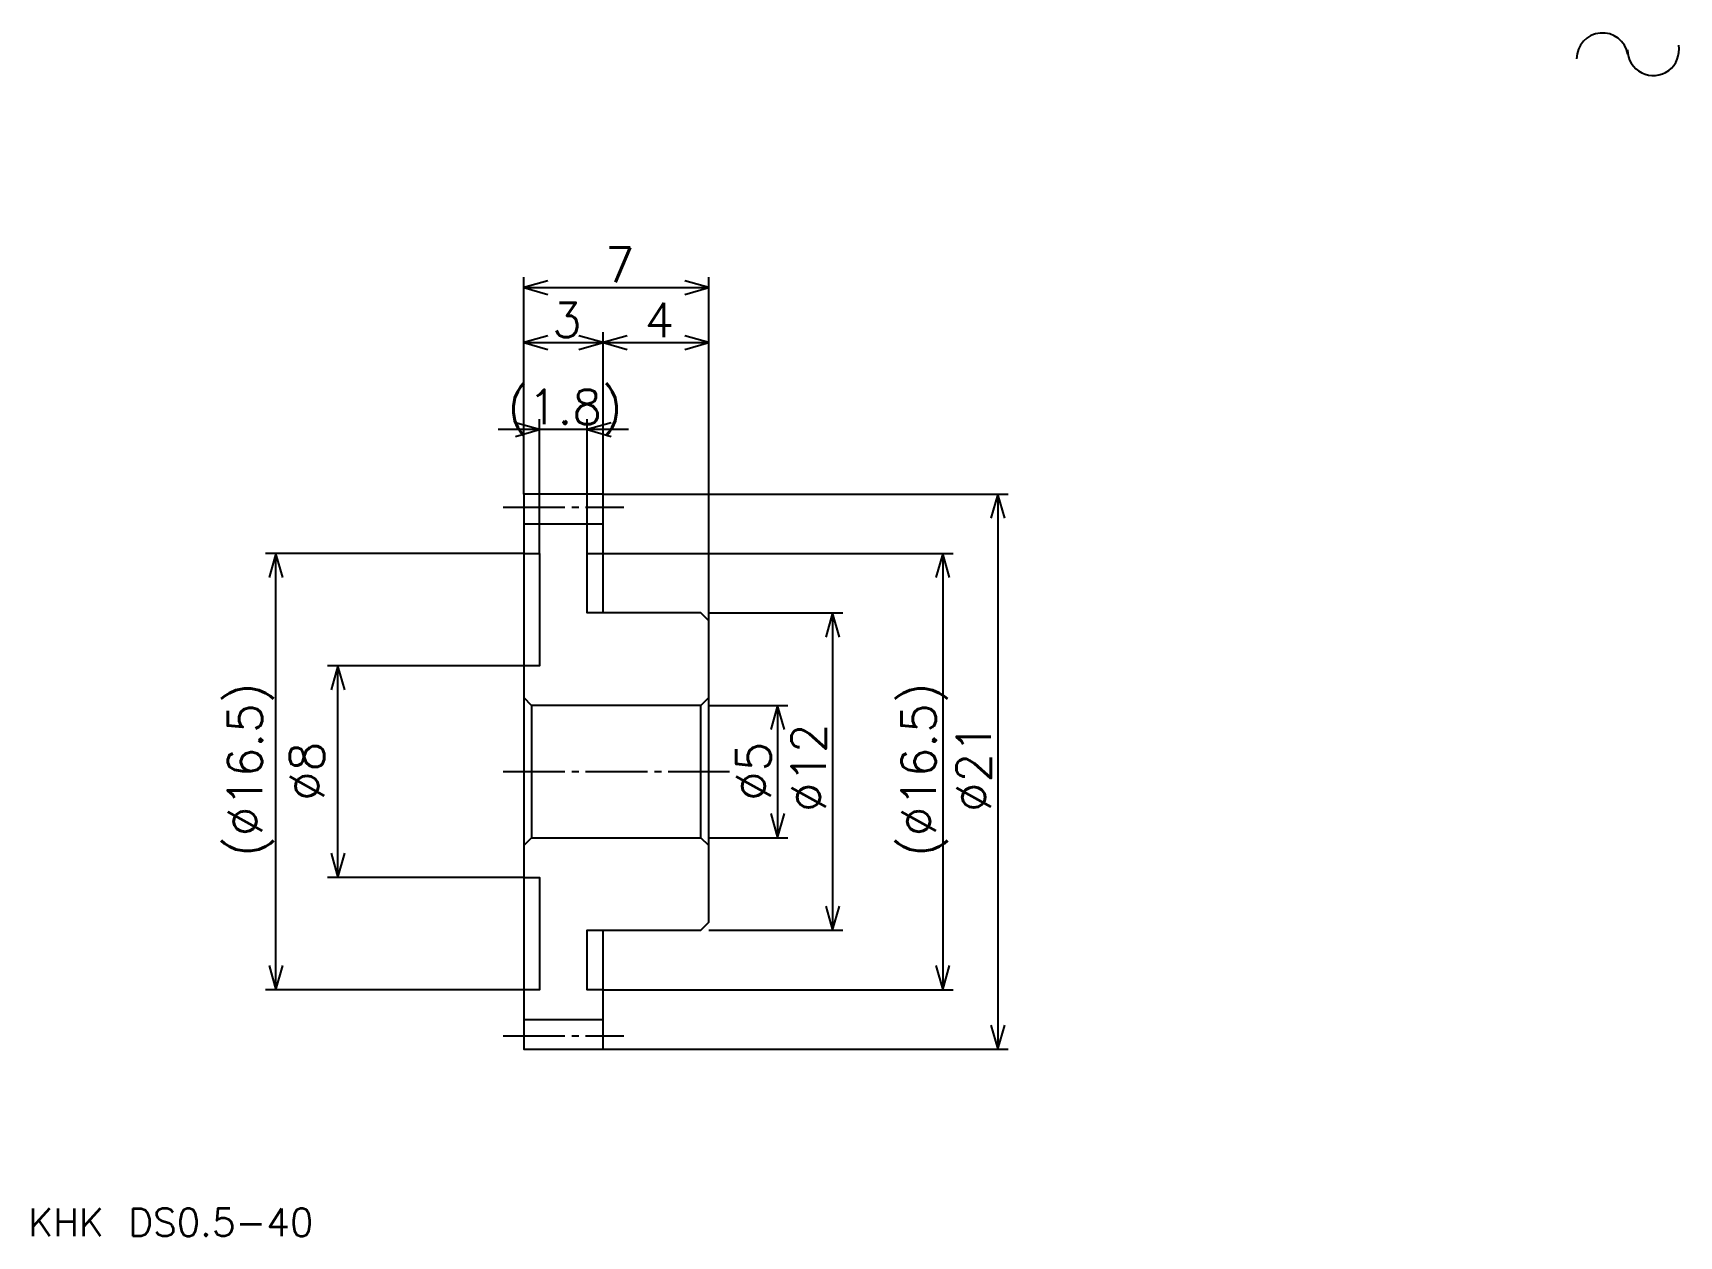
# Model space of a CAD drawing. Extents: x 2.8 to 65, y 2.9 to 48.4.
import ezdxf

# ---------------------------------------------------------------- set-up
doc = ezdxf.new("R2010")
doc.units = 0
doc.linetypes.add('DASHDOT', pattern=[3.123288, 2.342466, -0.260274, 0.260274, -0.260274])
doc.layers.get('0').update_dxf_attribs({"linetype": 'CONTINUOUS'})
doc.layers.add('DASHDOT', color=6, linetype='DASHDOT')
doc.styles.add('KANJI', font='TXT', dxfattribs={"bigfont": 'BIGFONT'})

msp = doc.modelspace()

# ---------------------------------------------------------------- linework, layer by layer
at = {"color": 5}
for p, q in [((21.342466, 30.931507), (21.342466, 39.130138)), ((21.342466, 38.739727), (28.342466, 38.739727)), ((28.342466, 30.931507), (28.342466, 39.130138)), ((24.342466, 30.931507), (24.342466, 37.047947)), ((21.342466, 36.657536), (24.342466, 36.657536)), ((24.342466, 36.657536), (28.342466, 36.657536)), ((21.942467, 28.681507), (21.942467, 33.756851)), ((23.742466, 28.681507), (23.742466, 33.756851)), ((25.30411, 33.36644), (20.380823, 33.36644)), ((23.742466, 28.681507), (23.742466, 30.931507)), ((24.342466, 30.931507), (28.342466, 30.931507)), ((28.342466, 30.931507), (39.664383, 30.931507)), ((28.342466, 26.131508), (28.342466, 30.931507)), ((39.273972, 30.931507), (39.273972, 9.931507)), ((21.342466, 28.681507), (11.582192, 28.681507)), ((11.972604, 12.181507), (11.972604, 28.681507)), ((24.342466, 28.681507), (28.342466, 28.681507)), ((28.342466, 28.681507), (37.582191, 28.681507)), ((37.19178, 28.681507), (37.19178, 12.181507)), ((28.342466, 26.431507), (33.417809, 26.431507)), ((33.027397, 26.431507), (33.027397, 14.431507)), ((21.342466, 24.431507), (13.924658, 24.431507)), ((14.315069, 16.431507), (14.315069, 24.431507)), ((28.342466, 22.931507), (31.335617, 22.931507)), ((30.945206, 22.931507), (30.945206, 17.931507)), ((28.342466, 17.931507), (31.335617, 17.931507)), ((21.342466, 16.431507), (13.924658, 16.431507)), ((28.342466, 14.431507), (33.417809, 14.431507)), ((21.342466, 12.181507), (11.582192, 12.181507)), ((24.342466, 12.181507), (28.342466, 12.181507)), ((28.342466, 12.181507), (37.582191, 12.181507)), ((24.342466, 9.931507), (28.342466, 9.931507)), ((28.342466, 9.931507), (39.664383, 9.931507))]:
    msp.add_line(p, q, dxfattribs=at)
at = {"color": 4}
for p, q in [((21.342466, 29.806507), (24.342466, 29.806507)), ((21.342466, 11.056507), (24.342466, 11.056507))]:
    msp.add_line(p, q, dxfattribs=at)
at = {"color": 5}
for points in [[(22.253426, 39), (21.342466, 38.739727), (22.253426, 38.479454)], [(27.431507, 38.479454), (28.342466, 38.739727), (27.431507, 39)], [(22.253426, 36.917809), (21.342466, 36.657536), (22.253426, 36.397263)], [(23.431507, 36.397263), (24.342466, 36.657536), (23.431507, 36.917809)], [(25.253426, 36.917809), (24.342466, 36.657536), (25.253426, 36.397263)], [(27.431507, 36.397263), (28.342466, 36.657536), (27.431507, 36.917809)], [(21.031507, 33.106163), (21.942467, 33.36644), (21.031507, 33.626713)], [(24.653425, 33.626713), (23.742466, 33.36644), (24.653425, 33.106163)], [(39.534248, 30.020548), (39.273972, 30.931507), (39.013699, 30.020548)], [(12.232878, 27.770548), (11.972604, 28.681507), (11.71233, 27.770548)], [(37.452057, 27.770548), (37.19178, 28.681507), (36.931507, 27.770548)], [(33.28767, 25.520548), (33.027397, 26.431507), (32.767124, 25.520548)], [(14.575343, 23.520548), (14.315069, 24.431507), (14.054795, 23.520548)], [(31.205479, 22.020548), (30.945206, 22.931507), (30.684933, 22.020548)], [(30.684933, 18.842466), (30.945206, 17.931507), (31.205479, 18.842466)], [(14.054795, 17.342466), (14.315069, 16.431507), (14.575343, 17.342466)], [(32.767124, 15.342466), (33.027397, 14.431507), (33.28767, 15.342466)], [(11.71233, 13.092466), (11.972604, 12.181507), (12.232878, 13.092466)], [(36.931507, 13.092466), (37.19178, 12.181507), (37.452057, 13.092466)], [(39.013699, 10.842466), (39.273972, 9.931507), (39.534248, 10.842466)]]:
    msp.add_lwpolyline(points, dxfattribs=at)
at = {"color": 4}
for points in [[(21.342466, 17.931507), (21.342466, 9.931507), (24.342466, 9.931507), (24.342466, 14.431507), (28.042465, 14.431507), (28.342466, 14.731507), (28.342466, 26.131508), (28.042465, 26.431507), (24.342466, 26.431507), (24.342466, 30.931507), (21.342466, 30.931507), (21.342466, 17.931507)], [(24.342466, 26.431507), (24.342466, 30.931507), (21.342466, 30.931507), (21.342466, 17.931507)], [(21.342466, 28.681507), (21.942467, 28.681507), (21.942467, 24.431507), (21.342466, 24.431507)], [(24.342466, 26.431507), (23.742466, 26.431507), (23.742466, 28.681507), (24.342466, 28.681507)], [(28.342466, 14.731507), (28.342466, 26.131508)], [(28.342466, 23.231506), (28.042465, 22.931507), (21.642466, 22.931507), (21.342466, 23.231506), (21.642466, 22.931507), (21.642466, 17.931507)], [(21.342466, 17.631508), (21.642466, 17.931507), (28.042465, 17.931507), (28.342466, 17.631508), (28.042465, 17.931507), (28.042465, 22.931507)], [(21.342466, 17.931507), (21.342466, 9.931507), (24.342466, 9.931507), (24.342466, 14.431507)], [(21.342466, 16.431507), (21.942467, 16.431507), (21.942467, 12.181507), (21.342466, 12.181507)], [(24.342466, 12.181507), (23.742466, 12.181507), (23.742466, 14.431507), (24.342466, 14.431507)]]:
    msp.add_lwpolyline(points, dxfattribs=at)
at = {"color": 7}
for centre, start, end in [((62.140411, 47.395584), 10, 180), ((64.062805, 47.734554), 180, 10)]:
    msp.add_arc(centre, 0.976027, start, end, dxfattribs=at)
at = {"layer": 'DASHDOT', "color": 7}
for p, q in [((20.561644, 30.431507), (25.123287, 30.431507)), ((20.561644, 20.431507), (29.123287, 20.431507)), ((20.561644, 10.431507), (25.123287, 10.431507))]:
    msp.add_line(p, q, dxfattribs=at)

# ---------------------------------------------------------------- texts
at = {"color": 7, "style": 'KANJI'}
for s, height, p in [('7', 1.30137, (24.419521, 38.947945)), ('3', 1.30137, (22.419521, 36.865753)), ('4', 1.30137, (25.919521, 36.865753)), ('(1.8)', 1.30137, (20.727741, 33.574657)), ('KHK DS0.5-40', 1.041096, (2.60274, 2.863014))]:
    msp.add_text(s, height=height, dxfattribs=at).set_placement(p)
for s, p in [('(%%c16.5)', (11.452056, 17.210617)), ('(%%c16.5)', (36.931507, 17.210617)), ('%%c12', (32.767124, 18.902397)), ('%%c8', (13.794521, 19.325342)), ('%%c5', (30.684933, 19.325342)), ('%%c21', (39.013699, 18.902397))]:
    msp.add_text(s, height=1.30137, rotation=90, dxfattribs=at).set_placement(p)

doc.saveas('drawing.dxf')
